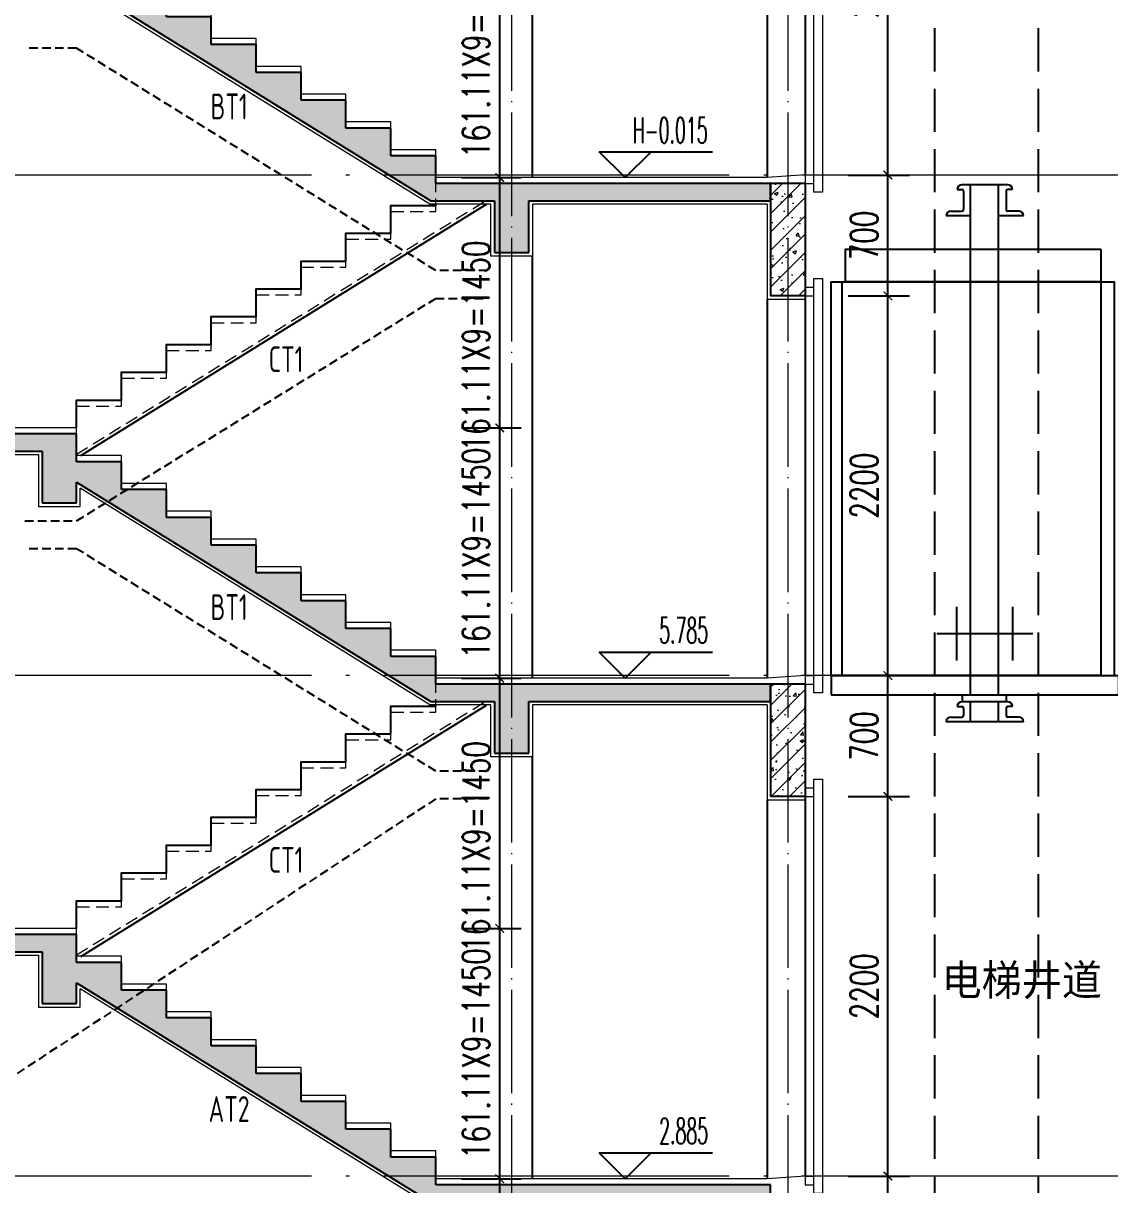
# Model space of a CAD drawing. Extents: x -461650 to 361314, y 245336 to 769729.
# Drawn here: x 281507 to 287800, y 716566 to 723296 of the extents above; entities that cross this region are included whole.
import ezdxf
from ezdxf.enums import TextEntityAlignment as Align

# ---------------------------------------------------------------- set-up
doc = ezdxf.new("R2010")
doc.units = 0
doc.header["$LTSCALE"] = 1000
for name, pattern in [('DASH', [0.35, 0.25, -0.1]), ('DOTE', [2.42, 2, -0.2, 0.02, -0.2]), ('HIDDEN', [0.375, 0.25, -0.125])]:
    doc.linetypes.add(name, pattern=pattern)
doc.layers.get('0').update_dxf_attribs({"linetype": 'CONTINUOUS'})
doc.layers.get('DEFPOINTS').update_dxf_attribs({"linetype": 'CONTINUOUS'})
for name, color, linetype in [('DIM_ELEV', 3, 'CONTINUOUS'), ('PUB_DIM', 3, 'CONTINUOUS'), ('PUB_TEXT', 2, 'CONTINUOUS'), ('TEXT', 2, 'CONTINUOUS'), ('WALL', 5, 'CONTINUOUS'), ('审核', 1, 'CONTINUOUS'), ('尺寸标注', 86, 'CONTINUOUS'), ('看线', 251, 'CONTINUOUS'), ('设备', 253, 'CONTINUOUS')]:
    doc.layers.add(name, color=color, linetype=linetype)
for name, color, linetype, lineweight in [('DOTE', 19, 'DOTE', 9), ('PUB_HATCH', 8, 'CONTINUOUS', 9), ('STAIR', 2, 'CONTINUOUS', 18), ('WINDOW', 144, 'CONTINUOUS', 15), ('内粉刷', 37, 'CONTINUOUS', 9)]:
    doc.layers.add(name, color=color, linetype=linetype, lineweight=lineweight)
doc.styles.add('_TCH_DIM', font='SIMPLEX.shx', dxfattribs={"width": 0.7, "bigfont": 'GBCBIG.shx'})
doc.styles.add('_TCH_DIM_T3', font='SIMPLEX', dxfattribs={"width": 0.705882, "bigfont": 'GBCBIG'})
doc.styles.add('TSSD_REIN', font='tssdeng.shx', dxfattribs={"width": 0.7, "height": 300, "bigfont": 'tssdchn.shx'})
doc.dimstyles.new('_TCH_ARCH&&50', dxfattribs={"dimtxt": 157.5, "dimasz": 50, "dimexe": 125, "dimexo": 150, "dimgap": 58.75, "dimtad": 1, "dimdec": 0, "dimzin": 0, "dimdsep": 46, "dimtxsty": '_TCH_DIM_T3', "dimblk": 'ARCHTICK', "dimcen": 0.09, "dimclrt": 7, "dimazin": 0, "dimtfac": 1, "dimtdec": 0, "dimtix": 1, "dimtmove": 2, "dimatfit": 3, "dimldrblk": 'ARCHTICK', "dimfxl": 0, "dimtolj": 1, "dimtzin": 0, "dimarcsym": 0})
pattern_1 = [(45, (0, 0), (-53.0330086, 53.0330086), []), (50, (0, 0), (215.178055, -18.82564), [22.5, -247.5]), (355, (0, 0), (-41.6254, 225.65764), [18, -198]), (100.4514, (17.93, -1.57), (173.552815, 206.831863), [19.122057, -210.342634]), (46.1842, (0, 60), (320.172315, -49.655704), [33.75, -371.25]), (96.6356, (26.68, 55.86), (280.39881, 292.23536), [28.68309, -315.5139]), (351.1842, (0, 60), (280.39858, 292.23558), [27, -297]), (21, (30, 45), (179.072116, -120.785667), [22.5, -247.5]), (326, (30, 45), (72.9946, 217.545014), [18, -198]), (71.4514, (44.92, 34.93), (252.06679, 96.75915), [19.122057, -210.342634]), (37.5, (0, 0), (3.6479566, 99.868156), [0, -195.6, 0, -201, 0, -198.75]), (7.5, (0, 0), (78.920861, 118.323514), [0, -114.6, 0, -191.1, 0, -75.75]), (327.5, (-66.9, 0), (160.146731, -6.7664615), [0, -75, 0, -234, 0, -310.5]), (317.5, (-96.9, 0), (174.95585, 30.031495), [0, -97.5, 0, -155.4, 0, -220.5])]

# ---------------------------------------------------------------- blocks, each defined once
blk = doc.blocks.new('FGSDFSFSEFESFES')
at = {"layer": 'WINDOW', "ltscale": 0.8}
for p, q in [((175258.6, -121034), (175208.6, -121034)), ((175258.6, -121084), (175208.6, -121084)), ((175258.6, -123284), (175208.6, -123284)), ((175258.6, -123334), (175208.6, -123334))]:
    blk.add_line(p, q, dxfattribs=at)
blk.add_lwpolyline([(175158.6, -123384), (175208.6, -123384), (175208.6, -120984), (175158.6, -120984), (175158.6, -123384)], dxfattribs=at)
blk = doc.blocks.new('A$C3EC504A2')
at = {"layer": '设备', "color": 206}
for p, q in [((143.4, 1764), (-143.4, 1764)), ((-91.6, 1764), (-91.6, -1418.3)), ((82.9, 1764), (82.9, -1418.3)), ((82.9, 1764), (82.9, 1570.1)), ((-172.5, 1734.9), (-143, 1734.9)), ((-133, 1724.9), (-133, 1609.2)), ((132.9, 1724.9), (132.9, 1609.2)), ((172.5, 1734.9), (142.9, 1734.9)), ((-213.1, 1599.2), (-143, 1599.2)), ((213.1, 1599.2), (142.9, 1599.2)), ((-91.6, 1570.1), (-242.2, 1570.1)), ((242.2, 1570.1), (82.9, 1570.1)), ((-952.1, 1158.1), (-868.8, 1158.1)), ((-175, -1204.9), (-175, -869.8)), ((175, -1204.9), (175, -869.8)), ((300, -1037.9), (-300, -1037.9)), ((-959.6, -1298), (834.8, -1298)), ((-959.6, -1298), (-959.6, -1418.3)), ((834.8, -1298), (834.8, -1418.3)), ((-959.6, -1418.3), (834.8, -1418.3)), ((-141.6, -1418.3), (-141.6, -1462)), ((132.9, -1418.3), (132.9, -1462)), ((-172.5, -1491.1), (-143, -1491.1)), ((143.4, -1462), (-143.4, -1462)), ((-133, -1501.1), (-133, -1546.6)), ((-91.6, -1462), (-91.6, -1585.7)), ((82.9, -1462), (82.9, -1585.7)), ((132.9, -1501.1), (132.9, -1546.6)), ((172.5, -1491.1), (142.9, -1491.1)), ((242.2, -1585.7), (-242.2, -1585.7)), ((-213.1, -1556.6), (-143, -1556.6)), ((213.1, -1556.6), (142.9, -1556.6))]:
    blk.add_line(p, q, dxfattribs=at)
for points in [[(722.6, 1363.4), (722.6, 1158.1), (-868.8, 1158.1), (-868.8, 1363.4)], [(722.6, 1158.1), (722.6, -1298), (-959.6, -1298), (-959.6, 1158.1)]]:
    blk.add_lwpolyline(points, close=True, dxfattribs=at)
for points in [[(-959.6, 1158.1), (-892.8, 1158.1), (-892.8, -1298)], [(722.6, 1158.1), (805.8, 1158.1), (805.8, -1298)]]:
    blk.add_lwpolyline(points, dxfattribs=at)
for centre, radius, start, end in [((-143.4, 1734.9), 29.1, 90.00001, 180.00001), ((143.4, 1734.9), 29.1, 0.00001, 90.00001), ((-143, 1724.9), 10, 0.00001, 90.00001), ((142.9, 1724.9), 10, 90.00001, 180.00001), ((-213.1, 1570.1), 29.1, 90.00001, 180.00001), ((-143, 1609.2), 10, 270.00001, 0.00001), ((142.9, 1609.2), 10, 180.00001, 270.00001), ((213.1, 1570.1), 29.1, 0.00001, 90.00001), ((-143.4, -1491.1), 29.1, 90.00001, 180.00001), ((-143, -1501.1), 10, 0.00001, 90.00001), ((142.9, -1501.1), 10, 90.00001, 180.00001), ((143.4, -1491.1), 29.1, 0.00001, 90.00001), ((-213.1, -1585.7), 29.1, 90.00001, 180.00001), ((-143, -1546.6), 10, 270.00001, 0.00001), ((142.9, -1546.6), 10, 180.00001, 270.00001), ((213.1, -1585.7), 29.1, 0.00001, 90.00001)]:
    blk.add_arc(centre, radius, start, end, dxfattribs=at)
blk = doc.blocks.new('BFGBFBCBVFB')
at = {"layer": 'PUB_HATCH'}
h = blk.add_hatch(dxfattribs=at)
h.set_pattern_fill('钢筋混凝土', color=256, scale=30, style=0)
h.set_pattern_definition(pattern_1)
h.paths.add_polyline_path([(894172.3, 26030), (894172.3, 25380), (894372.3, 25380), (894372.3, 26030)])
h = blk.add_hatch(dxfattribs=at)
h.set_pattern_fill('钢筋混凝土', color=256, scale=30, style=0)
h.set_pattern_definition(pattern_1)
h.paths.add_polyline_path([(888622.3, 24580), (888622.3, 24480), (889952.4, 24480), (889952.4, 24180), (890152.4, 24180), (890152.4, 24301.2), (892203.9, 23030), (892572.4, 23030), (892572.4, 22730), (892772.4, 22730), (892772.4, 23030), (894172.3, 23030), (894172.3, 23130), (892232.4, 23130), (892232.4, 23291.1), (891972.4, 23291.1), (891972.4, 23452.2), (891712.4, 23452.2), (891712.4, 23613.3), (891452.4, 23613.3), (891452.4, 23774.4), (891192.4, 23774.4), (891192.4, 23935.5), (890932.4, 23935.5), (890932.4, 24096.6), (890672.4, 24096.6), (890672.4, 24257.8), (890412.4, 24257.8), (890412.4, 24418.9), (890152.4, 24418.9), (890152.4, 24580)])
at = {"layer": 'STAIR', "linetype": 'HIDDEN', "ltscale": 0.3}
blk.add_line((890152.4, 24462.3), (892520.9, 25930), dxfattribs=at)
blk.add_lwpolyline([(890152.4, 24580), (890152.4, 24741.1), (890412.4, 24741.1), (890412.4, 24902.2), (890672.4, 24902.2), (890672.4, 25063.3), (890932.4, 25063.3), (890932.4, 25224.4), (891192.4, 25224.4), (891192.4, 25385.5), (891452.4, 25385.5), (891452.4, 25546.6), (891712.4, 25546.6), (891712.4, 25707.8), (891972.4, 25707.8), (891972.4, 25868.9), (892232.4, 25868.9), (892232.4, 26030)], dxfattribs=at)
at = {"layer": 'WALL'}
for p, q in [((894172.3, 26030), (894172.3, 25380)), ((894372.3, 26030), (894172.3, 26030)), ((894372.3, 26030), (894372.3, 25380)), ((894372.3, 25380), (894172.3, 25380)), ((890152.4, 24580), (888622.3, 24580)), ((890152.4, 24418.9), (890152.4, 24580)), ((888722.3, 24480), (889952.4, 24480)), ((889952.4, 24480), (889952.4, 24180)), ((890412.4, 24418.9), (890152.4, 24418.9)), ((890412.4, 24257.8), (890412.4, 24418.9)), ((890152.4, 24180), (890152.4, 24301.2)), ((890152.4, 24301.2), (892203.9, 23030)), ((890672.4, 24257.8), (890412.4, 24257.8)), ((890672.4, 24096.6), (890672.4, 24257.8)), ((889952.4, 24180), (890152.4, 24180)), ((890932.4, 24096.6), (890672.4, 24096.6)), ((890932.4, 23935.5), (890932.4, 24096.6)), ((891192.4, 23935.5), (890932.4, 23935.5)), ((891192.4, 23774.4), (891192.4, 23935.5)), ((891452.4, 23774.4), (891192.4, 23774.4)), ((891452.4, 23613.3), (891452.4, 23774.4)), ((891712.4, 23613.3), (891452.4, 23613.3)), ((891712.4, 23452.2), (891712.4, 23613.3)), ((891972.4, 23452.2), (891712.4, 23452.2)), ((891972.4, 23291.1), (891972.4, 23452.2)), ((892232.4, 23291.1), (891972.4, 23291.1)), ((892232.4, 23130), (892232.4, 23291.1)), ((894172.3, 23130), (892232.4, 23130)), ((894172.3, 23030), (894172.3, 23130)), ((892203.9, 23030), (892572.4, 23030)), ((892572.4, 23030), (892572.4, 22730)), ((892772.4, 22730), (892772.4, 23030)), ((892772.4, 23030), (894172.3, 23030)), ((892572.4, 22730), (892772.4, 22730))]:
    blk.add_line(p, q, dxfattribs=at)
at = {"layer": '内粉刷'}
for p, q in [((890152.4, 24615), (888742.3, 24615)), ((888742.3, 24460), (889932.4, 24460)), ((889932.4, 24460), (889932.4, 24160)), ((890172.4, 24160), (890172.4, 24265.3)), ((889932.4, 24160), (890172.4, 24160)), ((894152.4, 23165), (892232.4, 23165))]:
    blk.add_line(p, q, dxfattribs=at)
for points in [[(894372.4, 26080), (894152.4, 26065)], [(894372.4, 26080), (894372.4, 26030)], [(894152.4, 25910), (894152.4, 25360), (894372.4, 25360)], [(892232.4, 23165), (892232.4, 23326.1), (891972.4, 23326.1), (891972.4, 23487.2), (891712.4, 23487.2), (891712.4, 23648.3), (891452.4, 23648.3), (891452.4, 23809.4), (891192.4, 23809.4), (891192.4, 23970.5), (890932.4, 23970.5), (890932.4, 24131.6), (890672.4, 24131.6), (890672.4, 24292.8), (890412.4, 24292.8), (890412.4, 24453.9), (890152.4, 24453.9), (890152.4, 24615)], [(894152.4, 23010), (892792.4, 23010), (892792.4, 22710), (892552.4, 22710), (892552.4, 23010), (892198.2, 23010), (890172.4, 24265.3)]]:
    blk.add_lwpolyline(points, dxfattribs=at)
at = {"layer": '看线', "color": 32}
blk.add_line((890176.7, 24453.9), (892526.6, 25910), dxfattribs=at)
at = {"layer": '看线'}
for p, q in [((892792.4, 23165), (892792.4, 25610)), ((894372.3, 25380), (894372.3, 23180)), ((894152.4, 25360), (894152.4, 23165))]:
    blk.add_line(p, q, dxfattribs=at)
at = {"layer": '看线', "color": 32}
blk.add_lwpolyline([(890152.4, 24615), (890152.4, 24776.1), (890412.4, 24776.1), (890412.4, 24937.2), (890672.4, 24937.2), (890672.4, 25098.3), (890932.4, 25098.3), (890932.4, 25259.4), (891192.4, 25259.4), (891192.4, 25420.5), (891452.4, 25420.5), (891452.4, 25581.6), (891712.4, 25581.6), (891712.4, 25742.8), (891972.4, 25742.8), (891972.4, 25903.9), (892232.4, 25903.9), (892232.4, 25910)], dxfattribs=at)
at = {"xscale": -1}
blk.add_blockref('FGSDFSFSEFESFES', (1069630.9, 146464), dxfattribs=at)
blk = doc.blocks.new('A$C0DDB073D')
at = {"layer": 'PUB_HATCH'}
h = blk.add_hatch(dxfattribs=at)
h.set_pattern_fill('钢筋混凝土', color=256, scale=30, style=0)
h.set_pattern_definition(pattern_1)
h.paths.add_polyline_path([(199.9, 0), (199.9, -100), (1430, -100), (1430, -400), (1630, -400), (1630, -278.8), (3681.5, -1550), (4050, -1550), (4050, -1850), (4250, -1850), (4250, -1550), (5649.9, -1550), (5649.9, -1450), (3710, -1450), (3710, -1288.9), (3450, -1288.9), (3450, -1127.8), (3190, -1127.8), (3190, -966.7), (2930, -966.7), (2930, -805.6), (2670, -805.6), (2670, -644.5), (2410, -644.5), (2410, -483.3), (2150, -483.3), (2150, -322.2), (1890, -322.2), (1890, -161.1), (1630, -161.1), (1630, 0)])
at = {"layer": 'WALL'}
for p, q in [((199.9, 0), (199.9, -100)), ((1630, 0), (199.9, 0)), ((1630, -161.1), (1630, 0)), ((199.9, -100), (1430, -100)), ((1430, -100), (1430, -400)), ((1890, -161.1), (1630, -161.1)), ((1890, -322.2), (1890, -161.1)), ((1630, -400), (1630, -278.8)), ((1630, -278.8), (3681.5, -1550)), ((2150, -322.2), (1890, -322.2)), ((2150, -483.3), (2150, -322.2)), ((1430, -400), (1630, -400)), ((2410, -483.3), (2150, -483.3)), ((2410, -644.5), (2410, -483.3)), ((2670, -644.5), (2410, -644.5)), ((2670, -805.6), (2670, -644.5)), ((2930, -805.6), (2670, -805.6)), ((2930, -966.7), (2930, -805.6)), ((3190, -966.7), (2930, -966.7)), ((3190, -1127.8), (3190, -966.7)), ((3450, -1127.8), (3190, -1127.8)), ((3450, -1288.9), (3450, -1127.8)), ((3710, -1288.9), (3450, -1288.9)), ((3710, -1450), (3710, -1288.9)), ((5649.9, -1450), (3710, -1450)), ((5649.9, -1550), (5649.9, -1450)), ((3681.5, -1550), (4050, -1550)), ((4050, -1550), (4050, -1850)), ((4250, -1850), (4250, -1550)), ((4250, -1550), (5649.9, -1550)), ((4050, -1850), (4250, -1850))]:
    blk.add_line(p, q, dxfattribs=at)
at = {"layer": '内粉刷'}
for p, q in [((1630, 35), (219.9, 35)), ((219.9, -120), (1410, -120)), ((1410, -120), (1410, -420)), ((1650, -420), (1650, -314.7)), ((1410, -420), (1650, -420)), ((5630, -1415), (3710, -1415))]:
    blk.add_line(p, q, dxfattribs=at)
for points in [[(3710, -1415), (3710, -1253.9), (3450, -1253.9), (3450, -1092.8), (3190, -1092.8), (3190, -931.7), (2930, -931.7), (2930, -770.6), (2670, -770.6), (2670, -609.5), (2410, -609.5), (2410, -448.3), (2150, -448.3), (2150, -287.2), (1890, -287.2), (1890, -126.1), (1630, -126.1), (1630, 35)], [(5630, -1570), (4270, -1570), (4270, -1870), (4030, -1870), (4030, -1570), (3675.8, -1570), (1650, -314.7)]]:
    blk.add_lwpolyline(points, dxfattribs=at)
at = {"layer": '看线'}
blk.add_line((4270, -1415), (4270, 1030), dxfattribs=at)
blk = doc.blocks.new('_ArchTick')
at = {"color": 0, "linetype": 'ByBlock', "const_width": 0.15}
blk.add_lwpolyline([(-0.5, -0.5), (0.5, 0.5)], dxfattribs=at)
blk = doc.blocks.new('*D1418')
at = {"layer": 'DEFPOINTS', "color": 0}
for p in [(283895.8, 723851.3), (284266.9, 723851.3), (283895.8, 722401.3)]:
    blk.add_point(p, dxfattribs=at)
at = {"layer": '尺寸标注', "color": 0, "lineweight": -2}
for p, q in [((284045.8, 723851.3), (284391.9, 723851.3)), ((284266.9, 722401.3), (284266.9, 723851.3)), ((284045.8, 722401.3), (284391.9, 722401.3))]:
    blk.add_line(p, q, dxfattribs=at)
at = {"layer": '尺寸标注', "color": 0, "lineweight": -2, "xscale": 50, "yscale": 50, "zscale": 50}
for p, rotation in [((284266.9, 723851.3), 90), ((284266.9, 722401.3), 270)]:
    blk.add_blockref('_ArchTick', p, dxfattribs=dict(at, rotation=rotation))
at = {"layer": '尺寸标注', "color": 7, "insert": (284129.4, 723126.3), "char_height": 157.5, "attachment_point": 5, "rotation": 90, "style": '_TCH_DIM_T3'}
blk.add_mtext('\\A1;161.11X9=1450', dxfattribs=at)
blk = doc.blocks.new('*D1419')
at = {"layer": 'DEFPOINTS', "color": 0}
for p in [(283895.8, 722401.3), (284266.9, 722401.3), (283895.8, 720951.3)]:
    blk.add_point(p, dxfattribs=at)
at = {"layer": '尺寸标注', "color": 0, "lineweight": -2}
for p, q in [((284045.8, 722401.3), (284391.9, 722401.3)), ((284266.9, 720951.3), (284266.9, 722401.3)), ((284045.8, 720951.3), (284391.9, 720951.3))]:
    blk.add_line(p, q, dxfattribs=at)
at = {"layer": '尺寸标注', "color": 0, "lineweight": -2, "xscale": 50, "yscale": 50, "zscale": 50}
for p, rotation in [((284266.9, 722401.3), 90), ((284266.9, 720951.3), 270)]:
    blk.add_blockref('_ArchTick', p, dxfattribs=dict(at, rotation=rotation))
at = {"layer": '尺寸标注', "color": 7, "insert": (284129.4, 721426.3), "char_height": 157.5, "attachment_point": 5, "rotation": 90, "style": '_TCH_DIM_T3'}
blk.add_mtext('\\A1;161.11X9=1450', dxfattribs=at)
blk = doc.blocks.new('*D1420')
at = {"layer": 'DEFPOINTS', "color": 0}
for p in [(283895.8, 720951.3), (284266.9, 720951.3), (283895.8, 719501.3)]:
    blk.add_point(p, dxfattribs=at)
at = {"layer": '尺寸标注', "color": 0, "lineweight": -2}
for p, q in [((284045.8, 720951.3), (284391.9, 720951.3)), ((284266.9, 719501.3), (284266.9, 720951.3)), ((284045.8, 719501.3), (284391.9, 719501.3))]:
    blk.add_line(p, q, dxfattribs=at)
at = {"layer": '尺寸标注', "color": 0, "lineweight": -2, "xscale": 50, "yscale": 50, "zscale": 50}
for p, rotation in [((284266.9, 720951.3), 90), ((284266.9, 719501.3), 270)]:
    blk.add_blockref('_ArchTick', p, dxfattribs=dict(at, rotation=rotation))
at = {"layer": '尺寸标注', "color": 7, "insert": (284129.4, 720226.3), "char_height": 157.5, "attachment_point": 5, "rotation": 90, "style": '_TCH_DIM_T3'}
blk.add_mtext('\\A1;161.11X9=1450', dxfattribs=at)
blk = doc.blocks.new('*D1421')
at = {"layer": 'DEFPOINTS', "color": 0}
for p in [(283895.8, 719501.3), (284266.9, 719501.3), (283895.8, 718051.3)]:
    blk.add_point(p, dxfattribs=at)
at = {"layer": '尺寸标注', "color": 0, "lineweight": -2}
for p, q in [((284045.8, 719501.3), (284391.9, 719501.3)), ((284266.9, 718051.3), (284266.9, 719501.3)), ((284045.8, 718051.3), (284391.9, 718051.3))]:
    blk.add_line(p, q, dxfattribs=at)
at = {"layer": '尺寸标注', "color": 0, "lineweight": -2, "xscale": 50, "yscale": 50, "zscale": 50}
for p, rotation in [((284266.9, 719501.3), 90), ((284266.9, 718051.3), 270)]:
    blk.add_blockref('_ArchTick', p, dxfattribs=dict(at, rotation=rotation))
at = {"layer": '尺寸标注', "color": 7, "insert": (284129.4, 718526.3), "char_height": 157.5, "attachment_point": 5, "rotation": 90, "style": '_TCH_DIM_T3'}
blk.add_mtext('\\A1;161.11X9=1450', dxfattribs=at)
blk = doc.blocks.new('*D1422')
at = {"layer": 'DEFPOINTS', "color": 0}
for p in [(283895.8, 718051.3), (284266.9, 718051.3), (283895.8, 716601.3)]:
    blk.add_point(p, dxfattribs=at)
at = {"layer": '尺寸标注', "color": 0, "lineweight": -2}
for p, q in [((284045.8, 718051.3), (284391.9, 718051.3)), ((284266.9, 716601.3), (284266.9, 718051.3)), ((284045.8, 716601.3), (284391.9, 716601.3))]:
    blk.add_line(p, q, dxfattribs=at)
at = {"layer": '尺寸标注', "color": 0, "lineweight": -2, "xscale": 50, "yscale": 50, "zscale": 50}
for p, rotation in [((284266.9, 718051.3), 90), ((284266.9, 716601.3), 270)]:
    blk.add_blockref('_ArchTick', p, dxfattribs=dict(at, rotation=rotation))
at = {"layer": '尺寸标注', "color": 7, "insert": (284129.4, 717326.3), "char_height": 157.5, "attachment_point": 5, "rotation": 90, "style": '_TCH_DIM_T3'}
blk.add_mtext('\\A1;161.11X9=1450', dxfattribs=at)
blk = doc.blocks.new('*D1423')
at = {"layer": 'DEFPOINTS', "color": 0}
for p in [(283895.8, 716601.3), (284266.9, 716601.3), (283895.8, 713701.3)]:
    blk.add_point(p, dxfattribs=at)
at = {"layer": '尺寸标注', "color": 0, "lineweight": -2}
for p, q in [((284045.8, 716601.3), (284391.9, 716601.3)), ((284266.9, 713701.3), (284266.9, 716601.3)), ((284045.8, 713701.3), (284391.9, 713701.3))]:
    blk.add_line(p, q, dxfattribs=at)
at = {"layer": '尺寸标注', "color": 0, "lineweight": -2, "xscale": 50, "yscale": 50, "zscale": 50}
for p, rotation in [((284266.9, 716601.3), 90), ((284266.9, 713701.3), 270)]:
    blk.add_blockref('_ArchTick', p, dxfattribs=dict(at, rotation=rotation))
at = {"layer": '尺寸标注', "color": 7, "insert": (284129.4, 715151.3), "char_height": 157.5, "attachment_point": 5, "rotation": 90, "style": '_TCH_DIM_T3'}
blk.add_mtext('\\A1;170.59X17=2900', dxfattribs=at)
blk = doc.blocks.new('*D1435')
at = {"layer": 'DEFPOINTS', "color": 0}
for p in [(286135.8, 716616.4), (286515.3, 716616.4), (286135.8, 715916.3)]:
    blk.add_point(p, dxfattribs=at)
at = {"layer": 'PUB_DIM', "color": 0, "lineweight": -2}
for p, q in [((286285.8, 716616.4), (286640.3, 716616.4)), ((286515.3, 715916.3), (286515.3, 716616.4)), ((286285.8, 715916.3), (286640.3, 715916.3))]:
    blk.add_line(p, q, dxfattribs=at)
at = {"layer": 'PUB_DIM', "color": 0, "lineweight": -2, "xscale": 50, "yscale": 50, "zscale": 50}
for p, rotation in [((286515.3, 716616.4), 90), ((286515.3, 715916.3), 270)]:
    blk.add_blockref('_ArchTick', p, dxfattribs=dict(at, rotation=rotation))
at = {"layer": 'PUB_DIM', "color": 7, "insert": (286377.8, 716266.3), "char_height": 157.5, "attachment_point": 5, "rotation": 90, "style": '_TCH_DIM_T3'}
blk.add_mtext('\\A1;700', dxfattribs=at)
blk = doc.blocks.new('*D1436')
at = {"layer": 'DEFPOINTS', "color": 0}
for p in [(286135.8, 718816.3), (286515.3, 718816.3), (286135.8, 716616.4)]:
    blk.add_point(p, dxfattribs=at)
at = {"layer": 'PUB_DIM', "color": 0, "lineweight": -2}
for p, q in [((286285.8, 718816.3), (286640.3, 718816.3)), ((286515.3, 716616.4), (286515.3, 718816.3)), ((286285.8, 716616.4), (286640.3, 716616.4))]:
    blk.add_line(p, q, dxfattribs=at)
at = {"layer": 'PUB_DIM', "color": 0, "lineweight": -2, "xscale": 50, "yscale": 50, "zscale": 50}
for p, rotation in [((286515.3, 718816.3), 90), ((286515.3, 716616.4), 270)]:
    blk.add_blockref('_ArchTick', p, dxfattribs=dict(at, rotation=rotation))
at = {"layer": 'PUB_DIM', "color": 7, "insert": (286377.8, 717716.3), "char_height": 157.5, "attachment_point": 5, "rotation": 90, "style": '_TCH_DIM_T3'}
blk.add_mtext('\\A1;2200', dxfattribs=at)
blk = doc.blocks.new('*D1437')
at = {"layer": 'DEFPOINTS', "color": 0}
for p in [(286135.8, 719516.3), (286515.3, 719516.3), (286135.8, 718816.3)]:
    blk.add_point(p, dxfattribs=at)
at = {"layer": 'PUB_DIM', "color": 0, "lineweight": -2}
for p, q in [((286285.8, 719516.3), (286640.3, 719516.3)), ((286515.3, 718816.3), (286515.3, 719516.3)), ((286285.8, 718816.3), (286640.3, 718816.3))]:
    blk.add_line(p, q, dxfattribs=at)
at = {"layer": 'PUB_DIM', "color": 0, "lineweight": -2, "xscale": 50, "yscale": 50, "zscale": 50}
for p, rotation in [((286515.3, 719516.3), 90), ((286515.3, 718816.3), 270)]:
    blk.add_blockref('_ArchTick', p, dxfattribs=dict(at, rotation=rotation))
at = {"layer": 'PUB_DIM', "color": 7, "insert": (286377.8, 719166.3), "char_height": 157.5, "attachment_point": 5, "rotation": 90, "style": '_TCH_DIM_T3'}
blk.add_mtext('\\A1;700', dxfattribs=at)
blk = doc.blocks.new('*D1438')
at = {"layer": 'DEFPOINTS', "color": 0}
for p in [(286135.8, 721716.3), (286515.3, 721716.3), (286135.8, 719516.3)]:
    blk.add_point(p, dxfattribs=at)
at = {"layer": 'PUB_DIM', "color": 0, "lineweight": -2}
for p, q in [((286285.8, 721716.3), (286640.3, 721716.3)), ((286515.3, 719516.3), (286515.3, 721716.3)), ((286285.8, 719516.3), (286640.3, 719516.3))]:
    blk.add_line(p, q, dxfattribs=at)
at = {"layer": 'PUB_DIM', "color": 0, "lineweight": -2, "xscale": 50, "yscale": 50, "zscale": 50}
for p, rotation in [((286515.3, 721716.3), 90), ((286515.3, 719516.3), 270)]:
    blk.add_blockref('_ArchTick', p, dxfattribs=dict(at, rotation=rotation))
at = {"layer": 'PUB_DIM', "color": 7, "insert": (286377.8, 720616.3), "char_height": 157.5, "attachment_point": 5, "rotation": 90, "style": '_TCH_DIM_T3'}
blk.add_mtext('\\A1;2200', dxfattribs=at)
blk = doc.blocks.new('*D1439')
at = {"layer": 'DEFPOINTS', "color": 0}
for p in [(286135.8, 722416.3), (286515.3, 722416.3), (286135.8, 721716.3)]:
    blk.add_point(p, dxfattribs=at)
at = {"layer": 'PUB_DIM', "color": 0, "lineweight": -2}
for p, q in [((286285.8, 722416.3), (286640.3, 722416.3)), ((286515.3, 721716.3), (286515.3, 722416.3)), ((286285.8, 721716.3), (286640.3, 721716.3))]:
    blk.add_line(p, q, dxfattribs=at)
at = {"layer": 'PUB_DIM', "color": 0, "lineweight": -2, "xscale": 50, "yscale": 50, "zscale": 50}
for p, rotation in [((286515.3, 722416.3), 90), ((286515.3, 721716.3), 270)]:
    blk.add_blockref('_ArchTick', p, dxfattribs=dict(at, rotation=rotation))
at = {"layer": 'PUB_DIM', "color": 7, "insert": (286377.8, 722066.3), "char_height": 157.5, "attachment_point": 5, "rotation": 90, "style": '_TCH_DIM_T3'}
blk.add_mtext('\\A1;700', dxfattribs=at)
blk = doc.blocks.new('*D1440')
at = {"layer": 'DEFPOINTS', "color": 0}
for p in [(286135.8, 724616.3), (286515.3, 724616.3), (286135.8, 722416.3)]:
    blk.add_point(p, dxfattribs=at)
at = {"layer": 'PUB_DIM', "color": 0, "lineweight": -2}
for p, q in [((286285.8, 724616.3), (286640.3, 724616.3)), ((286515.3, 722416.3), (286515.3, 724616.3)), ((286285.8, 722416.3), (286640.3, 722416.3))]:
    blk.add_line(p, q, dxfattribs=at)
at = {"layer": 'PUB_DIM', "color": 0, "lineweight": -2, "xscale": 50, "yscale": 50, "zscale": 50}
for p, rotation in [((286515.3, 724616.3), 90), ((286515.3, 722416.3), 270)]:
    blk.add_blockref('_ArchTick', p, dxfattribs=dict(at, rotation=rotation))
at = {"layer": 'PUB_DIM', "color": 7, "insert": (286377.8, 723516.3), "char_height": 157.5, "attachment_point": 5, "rotation": 90, "style": '_TCH_DIM_T3'}
blk.add_mtext('\\A1;2200', dxfattribs=at)

msp = doc.modelspace()

# ---------------------------------------------------------------- hatches: boundary and pattern name
at = {"layer": 'PUB_HATCH'}
h = msp.add_hatch(dxfattribs=at)
h.set_pattern_fill('钢筋混凝土', color=256, scale=30, style=0)
h.set_pattern_definition([(45, (-677627.57, 806144.725), (-53.0330086, 53.0330086), []), (50, (-677627.57, 806144.73), (215.178055, -18.82564), [22.5, -247.5]), (355, (-677627.57, 806144.73), (-41.6254, 225.65764), [18, -198]), (100.4514, (-677609.64, 806143.16), (173.552815, 206.831863), [19.122057, -210.342634]), (46.1842, (-677627.57, 806204.73), (320.172315, -49.655704), [33.75, -371.25]), (96.6356, (-677600.9, 806200.6), (280.39881, 292.23536), [28.68309, -315.5139]), (351.1842, (-677627.57, 806204.73), (280.39858, 292.23558), [27, -297]), (21, (-677597.57, 806189.73), (179.072116, -120.785667), [22.5, -247.5]), (326, (-677597.57, 806189.73), (72.9946, 217.545014), [18, -198]), (71.4514, (-677582.65, 806179.66), (252.06679, 96.75915), [19.122057, -210.342634]), (37.5, (-677627.57, 806144.725), (3.6479566, 99.868156), [0, -195.6, 0, -201, 0, -198.75]), (7.5, (-677627.57, 806144.73), (78.920861, 118.323514), [0, -114.6, 0, -191.1, 0, -75.75]), (327.5, (-677694.47, 806144.725), (160.146731, -6.7664615), [0, -75, 0, -234, 0, -310.5]), (317.5, (-677724.47, 806144.73), (174.95585, 30.031495), [0, -97.5, 0, -155.4, 0, -220.5])])
h.paths.add_polyline_path([(285835.78, 719466.33), (285835.78, 718816.33), (286035.78, 718816.33), (286035.78, 719466.33)])

# ---------------------------------------------------------------- linework, layer by layer
at = {"layer": 'DIM_ELEV', "color": 6}
for p, q in [((284993.38, 722401.32), (284843.38, 722551.32)), ((284843.38, 722551.32), (285499.38, 722551.32)), ((284993.38, 722401.32), (285143.38, 722551.32)), ((284993.38, 719501.32), (284843.38, 719651.32)), ((284843.38, 719651.32), (285499.38, 719651.32)), ((284993.38, 719501.32), (285143.38, 719651.32)), ((284993.38, 716601.31), (284843.38, 716751.31)), ((284843.38, 716751.31), (285499.38, 716751.31)), ((284993.38, 716601.31), (285143.38, 716751.31))]:
    msp.add_line(p, q, dxfattribs=at)
at = {"layer": 'DOTE', "color": 1, "linetype": 'DOTE', "ltscale": 0.3}
for p, q in [((284335.74, 732216.31), (284335.76, 707639.31)), ((285935.74, 732216.31), (285935.76, 707639.31))]:
    msp.add_line(p, q, dxfattribs=at)
at = {"layer": 'DOTE', "color": 1, "linetype": 'DOTE'}
for p, q in [((290435.8, 722416.31), (274958.74, 722416.31)), ((290435.8, 722416.31), (274958.74, 722416.31)), ((290435.8, 719516.31), (274958.74, 719516.31)), ((290435.8, 716616.31), (274958.74, 716616.31))]:
    msp.add_line(p, q, dxfattribs=at)
at = {"layer": 'STAIR', "linetype": 'HIDDEN', "ltscale": 0.3}
msp.add_line((281815.75, 717898.22), (284184.22, 719365.87), dxfattribs=at)
msp.add_lwpolyline([(281815.75, 718015.87), (281815.75, 718176.98), (282075.75, 718176.98), (282075.75, 718338.09), (282335.75, 718338.09), (282335.75, 718499.2), (282595.75, 718499.2), (282595.75, 718660.31), (282855.75, 718660.31), (282855.75, 718821.42), (283115.75, 718821.42), (283115.75, 718982.53), (283375.75, 718982.53), (283375.75, 719143.64), (283635.75, 719143.64), (283635.75, 719304.75), (283895.75, 719304.75), (283895.75, 719465.87)], dxfattribs=at)
at = {"layer": 'WALL'}
for p, q in [((285835.78, 719466.33), (285835.78, 718816.33)), ((286035.78, 719466.33), (285835.78, 719466.33)), ((286035.78, 719466.33), (286035.78, 718816.33)), ((286035.78, 718816.33), (285835.78, 718816.33))]:
    msp.add_line(p, q, dxfattribs=at)
at = {"layer": '内粉刷'}
for points in [[(286035.78, 719516.33), (285815.78, 719501.33)], [(286035.78, 719516.33), (286035.78, 719466.33)], [(285815.78, 719346.33), (285815.78, 718796.33), (286035.78, 718796.3)], [(286035.78, 716616.33), (285815.78, 716601.33)], [(286035.78, 716616.33), (286035.78, 716566.33)]]:
    msp.add_lwpolyline(points, dxfattribs=at)
at = {"layer": '审核', "color": 58, "linetype": 'HIDDEN', "ltscale": 0.2}
for points in [[(284195.81, 721862.43), (283895.81, 721862.43), (281815.81, 723151.32), (281515.81, 723151.32)], [(281515.81, 720412.43), (281815.81, 720412.43), (283895.89, 721701.32), (284195.89, 721701.32)], [(284195.81, 718962.43), (283895.81, 718962.43), (281815.81, 720251.32), (281515.81, 720251.32)], [(284195.81, 718801.32), (283895.81, 718801.32), (279735.81, 716071.91), (279435.81, 716071.91)]]:
    msp.add_lwpolyline(points, dxfattribs=at)
at = {"layer": '看线', "color": 32}
msp.add_line((281840.06, 717889.75), (284189.92, 719345.87), dxfattribs=at)
at = {"layer": '看线'}
for p, q in [((285815.78, 718796.33), (285815.78, 716601.33)), ((286035.78, 718816.3), (286035.78, 716616.33))]:
    msp.add_line(p, q, dxfattribs=at)
at = {"layer": '看线', "color": 32}
msp.add_lwpolyline([(281815.75, 718050.87), (281815.75, 718211.98), (282075.75, 718211.98), (282075.75, 718373.09), (282335.75, 718373.09), (282335.75, 718534.2), (282595.75, 718534.2), (282595.75, 718695.31), (282855.75, 718695.31), (282855.75, 718856.42), (283115.75, 718856.42), (283115.75, 719017.53), (283375.75, 719017.53), (283375.75, 719178.64), (283635.75, 719178.64), (283635.75, 719339.75), (283895.75, 719339.75), (283895.75, 719345.87)], dxfattribs=at)
at = {"layer": '设备', "color": 206, "linetype": 'DASH'}
for p, q in [((286785.72, 729566.31), (286785.72, 712266.31)), ((287386.03, 729566.32), (287385.8, 712266.31))]:
    msp.add_line(p, q, dxfattribs=at)

# ---------------------------------------------------------------- block references
for name, p in [('BFGBFBCBVFB', (-608336.65, 699236.52)), ('BFGBFBCBVFB', (-608336.65, 696336.52)), ('A$C0DDB073D', (280185.74, 718015.88))]:
    msp.add_blockref(name, p)
at = {"xscale": 0.9285492283842308, "yscale": 0.9285492283842308, "zscale": 0.9285492283842308}
msp.add_blockref('A$C3EC504A2', (287076.83, 720721.56), dxfattribs=at)
at = {"xscale": -1}
msp.add_blockref('FGSDFSFSEFESFES', (461294.35, 839900.34), dxfattribs=at)

# ---------------------------------------------------------------- texts
at = {"layer": 'DIM_ELEV', "color": 7, "style": '_TCH_DIM', "width": 0.494118}
msp.add_text('H-0.015', height=148.75, dxfattribs=at).set_placement((285036.38, 722601.37))
at = {"layer": 'PUB_TEXT', "color": 6, "style": '_TCH_DIM', "width": 0.494118}
for s, p in [('5.785', (285190.38, 719703.82)), ('2.885', (285190.38, 716803.81))]:
    msp.add_text(s, height=148.75, dxfattribs=at).set_placement(p)
at = {"layer": 'PUB_TEXT'}
msp.add_text('电梯井道', height=178.723, dxfattribs=at).set_placement((286825.84, 717662.9))
at = {"layer": 'TEXT', "color": 230, "style": 'TSSD_REIN', "width": 0.7}
for s, p in [('BT1', (282699.38, 722738.16)), ('CT1', (283028.59, 721274.09)), ('BT1', (282699.38, 719837.53)), ('CT1', (283028.59, 718373.46)), ('AT2', (282699.28, 716929.96))]:
    msp.add_text(s, height=150, dxfattribs=at).set_placement(p, align=Align.CENTER)

# ---------------------------------------------------------------- dimensions: what is measured, and where the dimension line sits
at = {"layer": 'PUB_DIM'}
for p1, p2, picture, middle in [((286135.78, 722416.31), (286135.78, 724616.35), '*D1440', (286377.82, 723516.33)), ((286135.78, 721716.35), (286135.78, 722416.31), '*D1439', (286377.82, 722066.33)), ((286135.78, 719516.31), (286135.78, 721716.35), '*D1438', (286377.82, 720616.33)), ((286135.78, 718816.33), (286135.78, 719516.31), '*D1437', (286377.82, 719166.32)), ((286135.78, 716616.35), (286135.78, 718816.33), '*D1436', (286377.82, 717716.34)), ((286135.78, 715916.31), (286135.78, 716616.35), '*D1435', (286377.82, 716266.33))]:
    dim = msp.add_aligned_dim(p1=p1, p2=p2, distance=-379.54, dimstyle='_TCH_ARCH&&50', dxfattribs=at)
    dim.commit()
    dim.dimension.update_dxf_attribs({"geometry": picture, "text_midpoint": middle})
at = {"layer": '尺寸标注', "color": 106}
for p1, p2, text, picture, middle in [((283895.75, 722401.33), (283895.75, 723851.33), '161.11X9=1450', '*D1418', (284129.4, 723126.33)), ((283895.75, 719501.33), (283895.75, 720951.33), '161.11X9=1450', '*D1420', (284129.4, 720226.33)), ((283895.75, 716601.31), (283895.75, 718051.31), '161.11X9=1450', '*D1422', (284129.4, 717326.31)), ((283895.75, 713701.3), (283895.75, 716601.31), '170.59X17=2900', '*D1423', (284129.4, 715151.31))]:
    dim = msp.add_aligned_dim(p1=p1, p2=p2, distance=-371.15, text=text, dimstyle='_TCH_ARCH&&50', dxfattribs=at)
    dim.commit()
    dim.dimension.update_dxf_attribs({"geometry": picture, "text_midpoint": middle})
for base, p1, p2, picture, middle in [((284266.9, 722401.33), (283895.75, 720951.33), (283895.75, 722401.33), '*D1419', (284129.4, 721426.33)), ((284266.9, 719501.33), (283895.75, 718051.31), (283895.75, 719501.33), '*D1421', (284129.4, 718526.32))]:
    dim = msp.add_linear_dim(base=base, p1=p1, p2=p2, angle=90, text='161.11X9=1450', dimstyle='_TCH_ARCH&&50', dxfattribs=at)
    dim.commit()
    dim.dimension.update_dxf_attribs({"geometry": picture, "text_midpoint": middle, "dimtype": 161})

doc.saveas('drawing.dxf')
